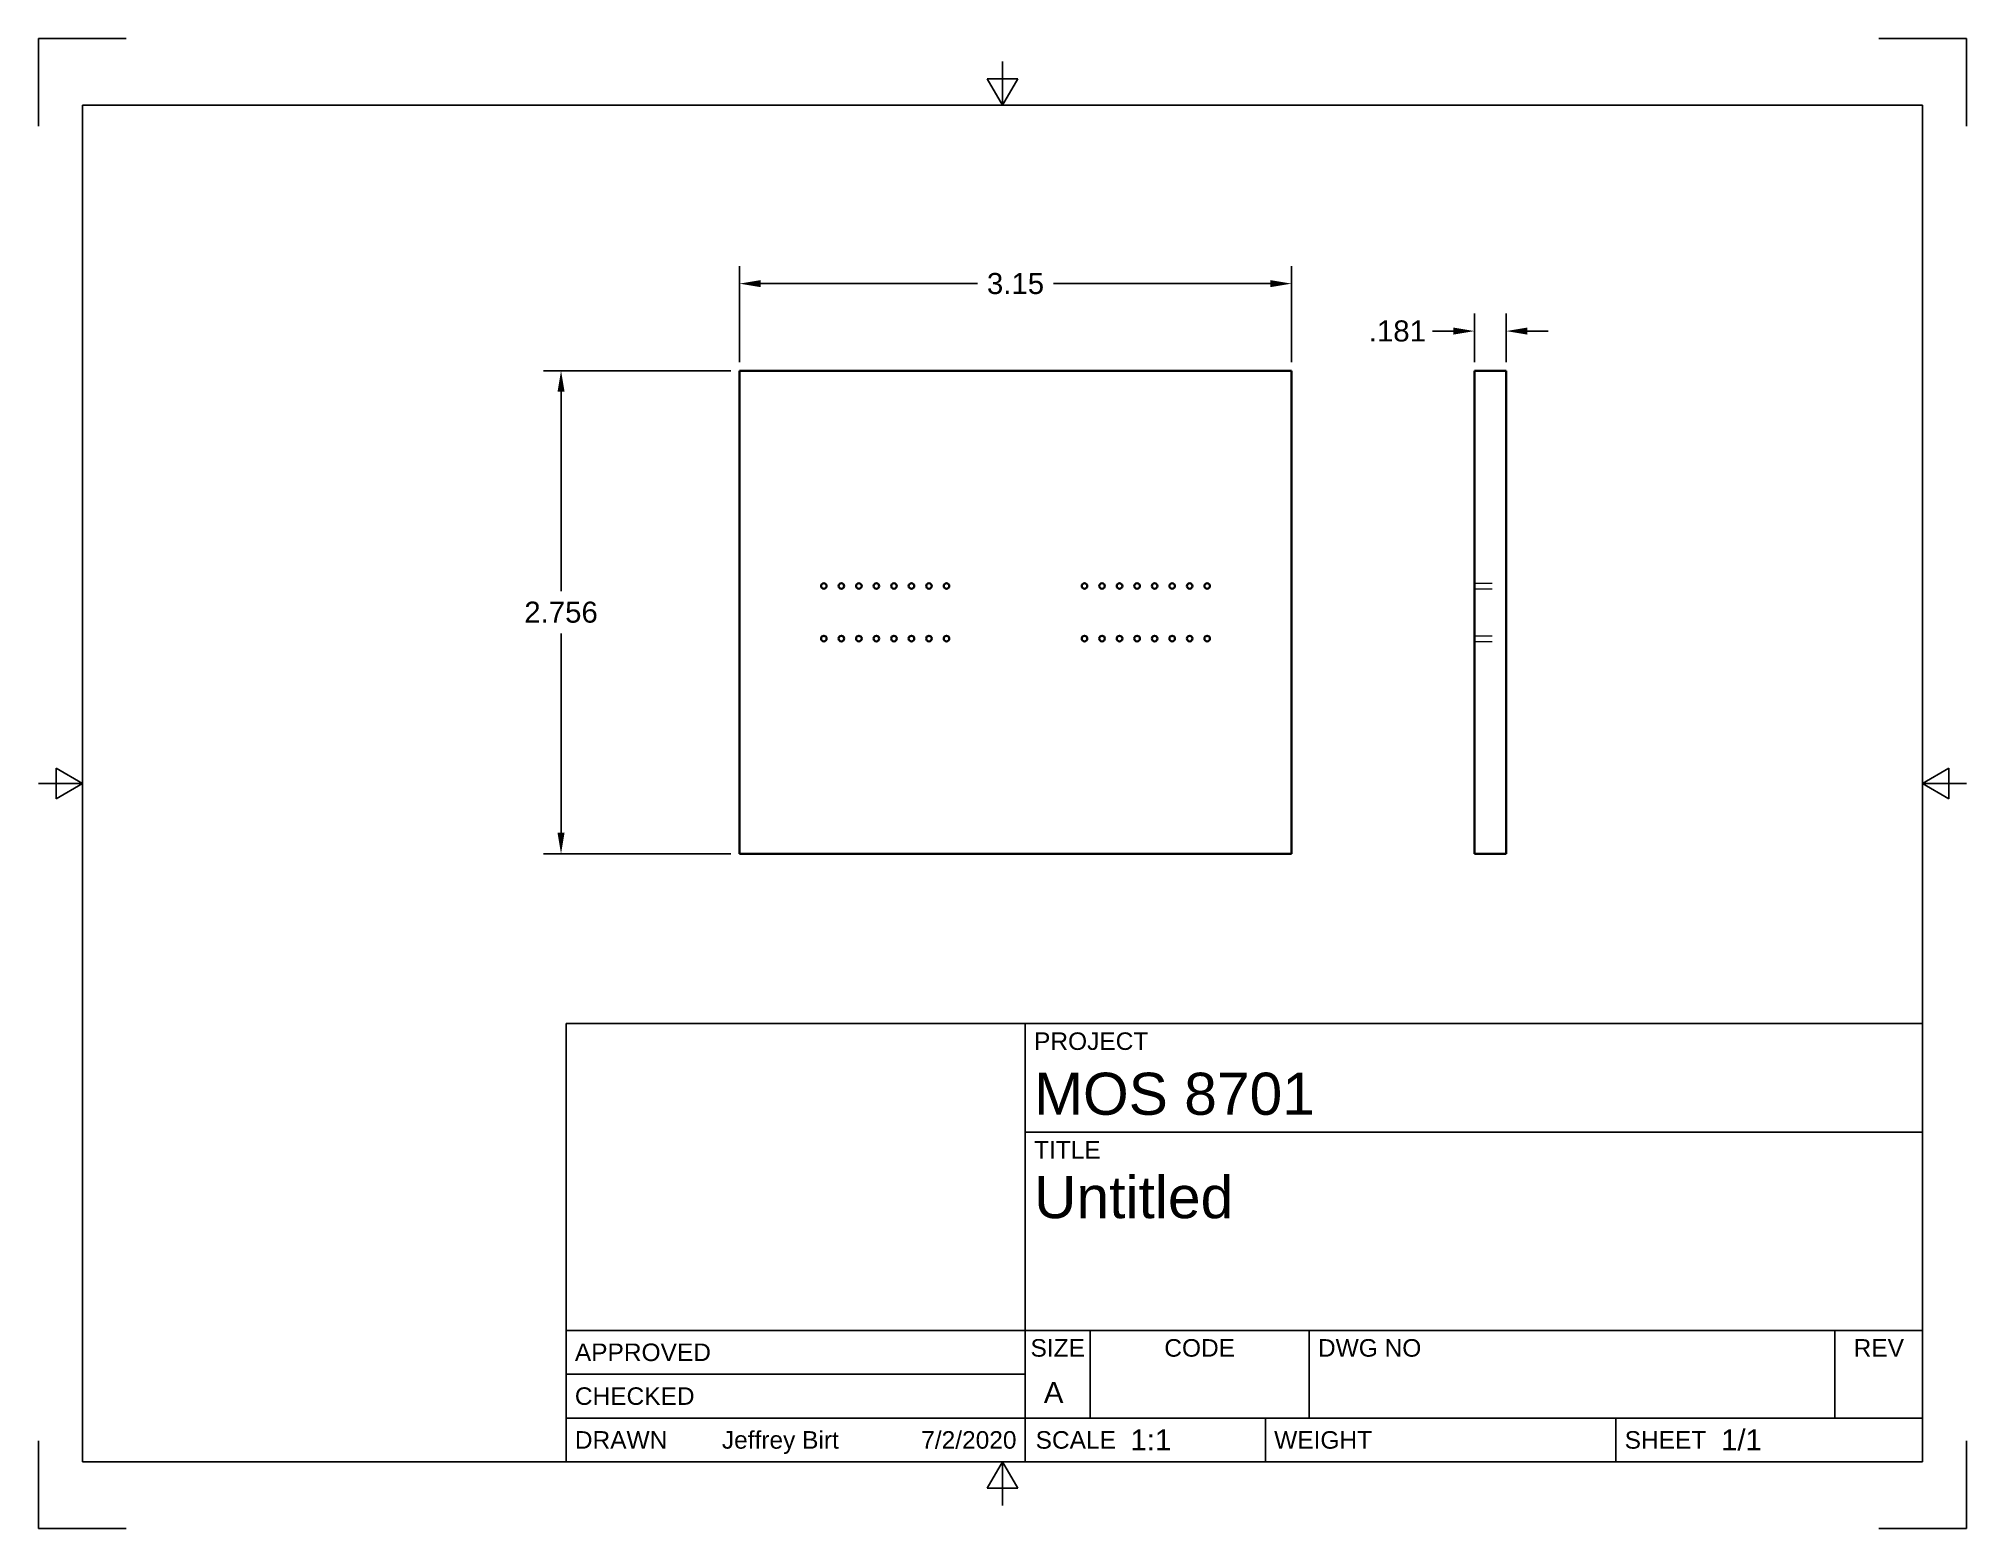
# Model space of a CAD drawing. Header units: inches. Extents: x 0 to 11, y 0 to 8.5.
import ezdxf
from ezdxf.enums import TextEntityAlignment as Align

# ---------------------------------------------------------------- set-up
doc = ezdxf.new("R2010")
doc.units = ezdxf.units.IN
doc.header["$LTSCALE"] = 0.75
doc.header["$MEASUREMENT"] = 0
doc.linetypes.add('HIDDEN2', pattern=[0.1875, 0.125, -0.0625])
doc.layers.add('Border', color=7, linetype='Continuous')
doc.layers.add('Titleblock', color=7, linetype='Continuous')
for name, color, linetype, lineweight in [('Dimensions', 7, 'Continuous', 18), ('Hidden', 7, 'HIDDEN2', 18), ('Visible', 7, 'Continuous', 35)]:
    doc.layers.add(name, color=color, linetype=linetype, lineweight=lineweight)
doc.styles.add('FusionTitle', font='')
doc.styles.get("Standard").update_dxf_attribs({"font": 'arial.ttf'})
doc.styles.get('FusionTitle').set_extended_font_data('Arial Unicode MS')
doc.dimstyles.get("Standard").update_dxf_attribs({"dimtxt": 0.12, "dimasz": 0.12, "dimexe": 0.1, "dimexo": 0.05, "dimgap": 0.06, "dimtad": 0, "dimtih": 1, "dimtoh": 1, "dimdec": 3, "dimzin": 12, "dimdsep": 46, "dimtxsty": 'Standard', "dimcen": 0, "dimclrd": 256, "dimclre": 256, "dimclrt": 256, "dimazin": 3, "dimtp": 0.01, "dimtm": 0.01, "dimtfac": 1, "dimtdec": 3, "dimtofl": 0, "dimtmove": 0, "dimatfit": 3, "dimfxl": 1, "dimtolj": 1, "dimtzin": 12, "dimarcsym": 1})

# ---------------------------------------------------------------- blocks, each defined once
blk = doc.blocks.new('ANSI_A(H)_SHEET')
at = {"layer": 'Border'}
for p, q in [((0.5, 8.5), (0, 8.5)), ((0, 8.5), (0, 8)), ((11, 8.5), (10.5, 8.5)), ((11, 8), (11, 8.5)), ((5.5, 8.12), (5.5, 8.37)), ((5.586603, 8.27), (5.413397, 8.27)), ((5.5, 8.12), (5.413397, 8.27)), ((5.5, 8.12), (5.586603, 8.27)), ((10.75, 8.12), (0.25, 8.12)), ((0.25, 8.12), (0.25, 0.38)), ((10.75, 0.38), (10.75, 8.12)), ((0.1, 4.336603), (0.1, 4.163397)), ((0.25, 4.25), (0.1, 4.336603)), ((10.75, 4.25), (10.9, 4.336603)), ((10.9, 4.336603), (10.9, 4.163397)), ((0.25, 4.25), (0, 4.25)), ((0.25, 4.25), (0.1, 4.163397)), ((10.75, 4.25), (11, 4.25)), ((10.75, 4.25), (10.9, 4.163397)), ((0, 0.5), (0, 0)), ((11, 0), (11, 0.5)), ((0.25, 0.38), (10.75, 0.38)), ((5.5, 0.38), (5.413397, 0.23)), ((5.5, 0.38), (5.5, 0.13)), ((5.5, 0.38), (5.586603, 0.23)), ((5.586603, 0.23), (5.413397, 0.23)), ((0, 0), (0.5, 0)), ((10.5, 0), (11, 0))]:
    blk.add_line(p, q, dxfattribs=at)
blk = doc.blocks.new('ANSI_TITLEBLOCK')
at = {"layer": 'Titleblock'}
for p, q in [((0, 2.5), (-7.74, 2.5)), ((-7.74, 2.5), (-7.74, 0)), ((-5.12, 0), (-5.12, 2.5)), ((0, 0), (0, 2.5)), ((-5.12, 1.88), (0, 1.88)), ((-7.74, 0.75), (0, 0.75)), ((-4.75, 0.25), (-4.75, 0.75)), ((-3.5, 0.25), (-3.5, 0.75)), ((-0.5, 0.25), (-0.5, 0.75)), ((-7.74, 0.5), (-5.12, 0.5)), ((-7.74, 0.25), (0, 0.25)), ((-3.75, 0), (-3.75, 0.25)), ((-1.75, 0), (-1.75, 0.25)), ((-7.74, 0), (0, 0))]:
    blk.add_line(p, q, dxfattribs=at)
at = {"layer": 'Titleblock', "style": 'FusionTitle'}
for s, p in [('PROJECT', (-5.07, 2.45)), ('TITLE', (-5.07, 1.83)), ('DWG NO', (-3.45, 0.7))]:
    blk.add_text(s, height=0.1, dxfattribs=at).set_placement(p, align=Align.TOP_LEFT)
for s, p in [('APPROVED', (-7.69, 0.625)), ('CHECKED', (-7.69, 0.375)), ('DRAWN', (-7.69, 0.125)), ('SCALE', (-5.060956, 0.125)), ('WEIGHT', (-3.7, 0.125)), ('SHEET', (-1.7, 0.125))]:
    blk.add_text(s, height=0.1, dxfattribs=at).set_placement(p, align=Align.MIDDLE_LEFT)
for s, p in [('SIZE', (-4.935, 0.7)), ('CODE', (-4.125, 0.7)), ('REV', (-0.25, 0.7))]:
    blk.add_text(s, height=0.1, dxfattribs=at).set_placement(p, align=Align.TOP_CENTER)
blk.add_attdef('PROJECT', (-5.07, 1.98), '', height=0.24, dxfattribs=at)
for tag, height, p in [('TITLE_1', 0.24, (-5.07, 1.63)), ('TITLE_2', 0.24, (-5.07, 1.29)), ('TITLE_3', 0.12, (-5.07, 0.95))]:
    blk.add_attdef(tag, text='', height=height, dxfattribs=at).set_placement(p, align=Align.TOP_LEFT)
for tag, height, p in [('APPROVED_BY', 0.1, (-6.851207, 0.625)), ('CHECKED_BY', 0.1, (-6.851207, 0.375)), ('DRAWN_BY', 0.1, (-6.851207, 0.125)), ('SCALE', 0.12, (-4.52, 0.125)), ('WEIGHT', 0.12, (-3.1, 0.125)), ('SHEET', 0.12, (-1.15, 0.125))]:
    blk.add_attdef(tag, text='', height=height, dxfattribs=at).set_placement(p, align=Align.MIDDLE_LEFT)
for tag, p in [('APPROVED_DATE', (-5.17, 0.625)), ('CHECKED_DATE', (-5.17, 0.375)), ('DRAWN_DATE', (-5.17, 0.125))]:
    blk.add_attdef(tag, text='', height=0.1, dxfattribs=at).set_placement(p, align=Align.MIDDLE_RIGHT)
for tag, p in [('SIZE', (-4.935, 0.3)), ('CODE', (-4.125, 0.3)), ('REV', (-0.25, 0.3))]:
    blk.add_attdef(tag, text='', height=0.12, dxfattribs=at).set_placement(p, align=Align.BOTTOM_CENTER)
blk.add_attdef('DWG_NO', text='', height=0.12, dxfattribs=at).set_placement((-3.45, 0.3), align=Align.BOTTOM_LEFT)
blk = doc.blocks.new('*D8')
at = {"layer": 'Defpoints', "color": 0, "transparency": 16777216}
for p in [(3.999428, 7.101766), (3.999428, 6.60469), (7.149034, 6.60469)]:
    blk.add_point(p, dxfattribs=at)
at = {"layer": 'Dimensions', "lineweight": -2, "transparency": 16777216}
for p, q in [((3.999428, 6.65469), (3.999428, 7.201766)), ((7.149034, 6.65469), (7.149034, 7.201766)), ((4.119428, 7.101766), (5.357969, 7.101766)), ((7.029034, 7.101766), (5.790493, 7.101766))]:
    blk.add_line(p, q, dxfattribs=at)
at = {"layer": 'Dimensions', "transparency": 16777216}
for points in [[(4.119428, 7.121766), (4.119428, 7.081766), (3.999428, 7.101766)], [(7.029034, 7.121766), (7.029034, 7.081766), (7.149034, 7.101766)]]:
    blk.add_solid(points, dxfattribs=at)
at = {"layer": 'Dimensions', "transparency": 16777216, "insert": (5.574231, 7.101766), "char_height": 0.12, "attachment_point": 5}
blk.add_mtext('\\A1;3.15', dxfattribs=at)
blk = doc.blocks.new('*D9')
at = {"layer": 'Defpoints', "color": 0, "transparency": 16777216}
for p in [(3.999428, 6.60469), (2.981194, 3.848785), (3.999428, 3.848785)]:
    blk.add_point(p, dxfattribs=at)
at = {"layer": 'Dimensions', "lineweight": -2, "transparency": 16777216}
for p, q in [((3.949428, 6.60469), (2.881194, 6.60469)), ((2.981194, 6.48469), (2.981194, 5.348006)), ((2.981194, 3.968785), (2.981194, 5.105469)), ((3.949428, 3.848785), (2.881194, 3.848785))]:
    blk.add_line(p, q, dxfattribs=at)
at = {"layer": 'Dimensions', "transparency": 16777216}
for points in [[(2.961194, 6.48469), (3.001194, 6.48469), (2.981194, 6.60469)], [(2.961194, 3.968785), (3.001194, 3.968785), (2.981194, 3.848785)]]:
    blk.add_solid(points, dxfattribs=at)
at = {"layer": 'Dimensions', "transparency": 16777216, "insert": (2.981194, 5.226738), "char_height": 0.12, "attachment_point": 5}
blk.add_mtext('\\A1;2.756', dxfattribs=at)
blk = doc.blocks.new('*D10')
at = {"layer": 'Defpoints', "color": 0, "transparency": 16777216}
for p in [(8.193101, 6.831056), (8.193101, 6.60469), (8.374203, 6.60469)]:
    blk.add_point(p, dxfattribs=at)
at = {"layer": 'Dimensions', "lineweight": -2, "transparency": 16777216}
for p, q in [((8.193101, 6.65469), (8.193101, 6.931056)), ((8.374203, 6.65469), (8.374203, 6.931056)), ((8.073101, 6.831056), (7.953101, 6.831056)), ((8.494203, 6.831056), (8.614203, 6.831056))]:
    blk.add_line(p, q, dxfattribs=at)
at = {"layer": 'Dimensions', "transparency": 16777216}
for points in [[(8.073101, 6.851056), (8.073101, 6.811056), (8.193101, 6.831056)], [(8.494203, 6.851056), (8.494203, 6.811056), (8.374203, 6.831056)]]:
    blk.add_solid(points, dxfattribs=at)
at = {"layer": 'Dimensions', "transparency": 16777216, "insert": (7.752965, 6.831056), "char_height": 0.12, "attachment_point": 5}
blk.add_mtext('\\A1;.181', dxfattribs=at)

msp = doc.modelspace()

# ---------------------------------------------------------------- linework, layer by layer
at = {"layer": 'Hidden', "extrusion": (-1e-16, -1, 0)}
for p, q in [((8.193101, 5.392738, 1.093701), (8.374203, 5.392738, 1.093701)), ((8.193101, 5.360738, 1.093701), (8.374203, 5.360738, 1.093701)), ((8.193101, 5.092738, 1.093701), (8.374203, 5.092738, 1.093701)), ((8.193101, 5.060738, 1.093701), (8.374203, 5.060738, 1.093701))]:
    msp.add_line(p, q, dxfattribs=at)
at = {"layer": 'Visible', "extrusion": (-1e-16, -1, 0)}
for p, q in [((7.149034, 6.60469, 0.090551), (3.999428, 6.60469, 0.090551)), ((3.999428, 6.60469, 0.090551), (3.999428, 3.848785, 0.090551)), ((7.149034, 3.848785, 0.090551), (7.149034, 6.60469, 0.090551)), ((8.374203, 6.60469, 1.574803), (8.193101, 6.60469, 1.574803)), ((8.193101, 3.848785, 1.574803), (8.193101, 6.60469, 1.574803)), ((8.374203, 3.848785, 1.574803), (8.374203, 6.60469, 1.574803)), ((3.999428, 3.848785, 0.090551), (7.149034, 3.848785, 0.090551)), ((8.374203, 3.848785, 1.574803), (8.193101, 3.848785, 1.574803))]:
    msp.add_line(p, q, dxfattribs=at)
at = {"layer": 'Visible', "extrusion": (0, 0, -1)}
for centre in [(-4.48053, 5.376738, -0.090551), (-4.58053, 5.376738, -0.090551), (-4.68053, 5.376738, -0.090551), (-4.78053, 5.376738, -0.090551), (-4.88053, 5.376738, -0.090551), (-4.98053, 5.376738, -0.090551), (-5.08053, 5.376738, -0.090551), (-5.18053, 5.376738, -0.090551), (-5.967932, 5.376738, -0.090551), (-6.067932, 5.376738, -0.090551), (-6.167932, 5.376738, -0.090551), (-6.267932, 5.376738, -0.090551), (-6.367932, 5.376738, -0.090551), (-6.467932, 5.376738, -0.090551), (-6.567932, 5.376738, -0.090551), (-6.667932, 5.376738, -0.090551), (-4.48053, 5.076738, -0.090551), (-4.58053, 5.076738, -0.090551), (-4.68053, 5.076738, -0.090551), (-4.78053, 5.076738, -0.090551), (-4.88053, 5.076738, -0.090551), (-4.98053, 5.076738, -0.090551), (-5.08053, 5.076738, -0.090551), (-5.18053, 5.076738, -0.090551), (-5.967932, 5.076738, -0.090551), (-6.067932, 5.076738, -0.090551), (-6.167932, 5.076738, -0.090551), (-6.267932, 5.076738, -0.090551), (-6.367932, 5.076738, -0.090551), (-6.467932, 5.076738, -0.090551), (-6.567932, 5.076738, -0.090551), (-6.667932, 5.076738, -0.090551)]:
    msp.add_circle(centre, 0.016, dxfattribs=at)

# ---------------------------------------------------------------- block references
at = {"layer": 'Border'}
msp.add_blockref('ANSI_A(H)_SHEET', (0, 0), dxfattribs=at)
at = {"layer": 'Titleblock'}
msp.add_blockref('ANSI_TITLEBLOCK', (10.75, 0.38), dxfattribs=at).add_auto_attribs({'SHEET': '1/1', 'SCALE': '1:1', 'DRAWN_DATE': '7/2/2020', 'DRAWN_BY': 'Jeffrey Birt', 'SIZE': 'A ', 'PROJECT': 'MOS 8701', 'TITLE_1': 'Untitled'})

# ---------------------------------------------------------------- dimensions: what is measured, and where the dimension line sits
at = {"layer": 'Dimensions'}
for p1, p2, distance, picture, middle in [((7.149034, 6.60469), (3.999428, 6.60469), -0.497076, '*D8', (5.574231, 7.101766)), ((8.374203, 6.60469), (8.193101, 6.60469), -0.226366, '*D10', (7.752965, 6.831056)), ((3.999428, 6.60469), (3.999428, 3.848785), -1.018234, '*D9', (2.981194, 5.226738))]:
    dim = msp.add_aligned_dim(p1=p1, p2=p2, distance=distance, dimstyle='Standard', override={"dimlfac": 1, "dimclrd": 256, "dimclre": 256}, dxfattribs=at)
    dim.commit()
    dim.dimension.update_dxf_attribs({"geometry": picture, "text_midpoint": middle})

doc.saveas('drawing.dxf')
